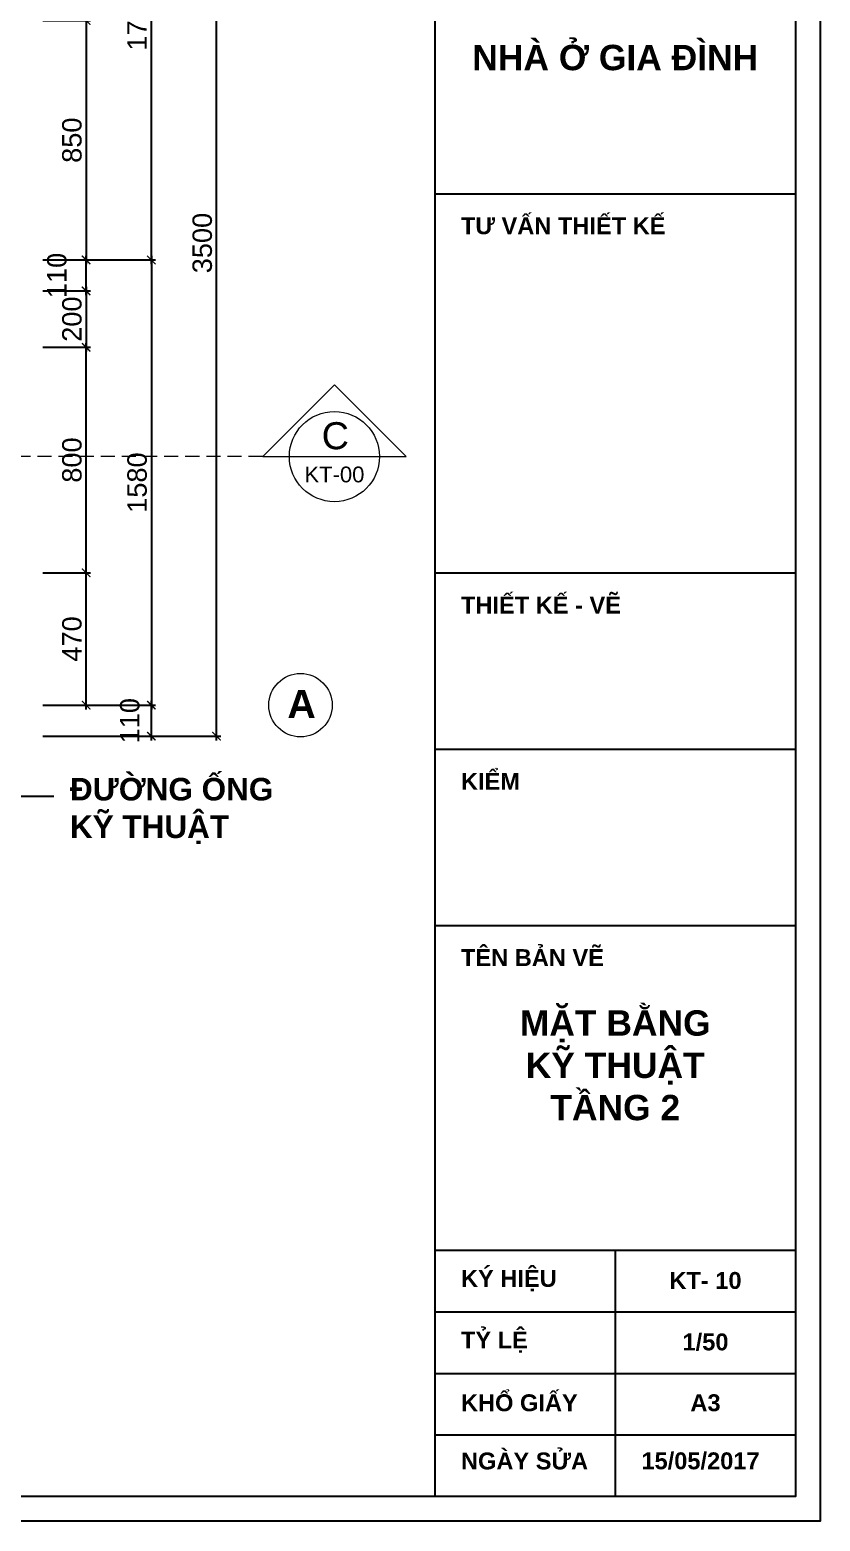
# Model space of a CAD drawing. Header units: millimetres. Extents: x 522695 to 636011, y 461124 to 505319.
# Drawn here: x 545337 to 548143, y 461124 to 466416 of the extents above; entities that cross this region are included whole.
import ezdxf
from ezdxf.enums import TextEntityAlignment as Align

# ---------------------------------------------------------------- set-up
doc = ezdxf.new("R2010")
doc.units = ezdxf.units.MM
doc.header["$LTSCALE"] = 500
doc.header["$MEASUREMENT"] = 0
doc.linetypes.add('DASHED2', pattern=[0.375, 0.25, -0.125])
doc.layers.get('0').update_dxf_attribs({"linetype": 'CONTINUOUS'})
doc.layers.get('DEFPOINTS').update_dxf_attribs({"color": 250, "linetype": 'CONTINUOUS'})
for name, color, linetype, lineweight in [('DH_KTHUOC', 8, 'CONTINUOUS', 5), ('DH_TEXT', 4, 'CONTINUOUS', 13), ('DH_THAY', 4, 'CONTINUOUS', 13)]:
    doc.layers.add(name, color=color, linetype=linetype, lineweight=lineweight)
doc.layers.add('IN', color=5, linetype='CONTINUOUS')
doc.styles.add('arial', font='arial.ttf')
doc.styles.add('DH_ARIAL_B', font='arialbd.ttf')
doc.styles.add('DH_KITHUOC', font='arial.ttf')
doc.dimstyles.new('DH_100s', dxfattribs={"dimtxt": 230, "dimasz": 100, "dimexe": 50, "dimexo": 0, "dimgap": 50, "dimtad": 1, "dimdec": 0, "dimzin": 0, "dimdsep": 46, "dimtxsty": 'DH_KITHUOC', "dimblk1": 'ARCHTICK', "dimblk2": 'ARCHTICK', "dimsah": 1, "dimcen": 90, "dimdle": 50, "dimclrd": 8, "dimclre": 8, "dimclrt": 4, "dimadec": 0, "dimazin": 0, "dimtfac": 100, "dimtdec": 0, "dimtofl": 0, "dimtmove": 2, "dimatfit": 3, "dimldrblk": 'ARCHTICK', "dimfxl": 1, "dimtolj": 2, "dimtzin": 0, "dimarcsym": 0})

# ---------------------------------------------------------------- blocks, each defined once
blk = doc.blocks.new('KHUNGTEN_A3')
at = {"color": 3}
blk.add_lwpolyline([(0, 14850), (21000, 14850), (21000, 0), (0, 0)], close=True, dxfattribs=at)
blk.add_lwpolyline([(379.8, 14704), (20854, 14704), (20854, 146), (379.8, 146)], close=True)
for points in [[(18720.5, 14704), (18720.5, 146)], [(18720.5, 7851), (20854, 7851)], [(18720.5, 5608.2), (20854, 5608.2)], [(18720.5, 4565.7), (20854, 4565.7)], [(18720.5, 3523.2), (20854, 3523.2)], [(18720.5, 1602.4), (20854, 1602.4)], [(19787.2, 1602.4), (19787.2, 146)], [(18720.5, 1238.3), (20854, 1238.3)], [(18720.5, 874.2), (20854, 874.2)], [(18720.5, 510.1), (20854, 510.1)]]:
    blk.add_lwpolyline(points)
at = {"layer": 'DH_TEXT', "style": 'DH_ARIAL_B'}
for s, insert, char_height, width, attachment_point in [('NHÀ Ở GIA ĐÌNH', (19787.2, 8655.6), 150, 1830.82, 5), ('TƯ VẤN THIẾT KẾ', (18874.4, 7660.9), 100, 1830.82, 4), ('THIẾT KẾ - VẼ', (18874.4, 5418.1), 100, 1830.82, 4), ('KIỂM', (18874.4, 4375.6), 100, 1830.82, 4), ('TÊN BẢN VẼ', (18874.4, 3333.1), 100, 1830.82, 4), ('KÝ HIỆU', (18874.4, 1422.8), 100, 788.512, 4), ('TỶ LỆ', (18874.4, 1058.7), 100, 788.512, 4), ('1/50', (20321.3, 1058.7), 100, 788.512, 5), ('KHỔ GIẤY', (18874.4, 699.7), 100, 788.512, 4), ('A3', (20321.3, 699.7), 100, 788.512, 5), ('NGÀY SỬA', (18874.4, 355.4), 100, 788.512, 4), ('15/05/2017', (19942.2, 355.4), 100, 788.512, 4)]:
    blk.add_mtext(s, dxfattribs=dict(at, insert=insert, char_height=char_height, width=width, attachment_point=attachment_point))
blk = doc.blocks.new('_ARCHTICK')
at = {"color": 0, "linetype": 'ByBlock', "const_width": 0.15}
blk.add_lwpolyline([(-0.5, -0.5), (0.5, 0.5)], dxfattribs=at)
blk = doc.blocks.new('*U210')
at = {"color": 8}
for points in [[(12616.7, 0), (12734.9, 0), (12416.7, 318.2), (12098.5, 0), (12216.7, 0)], [(12216.7, 0), (12616.7, 0)]]:
    blk.add_lwpolyline(points, dxfattribs=at)
at = {"color": 250, "linetype": 'DASHED2', "ltscale": 0.5}
blk.add_lwpolyline([(12098.5, 0), (-118.2, 0)], dxfattribs=at)
at = {"color": 8}
blk.add_circle((12416.7, 0), 200, dxfattribs=at)
at = {"style": 'arial'}
blk.add_text('C', height=120, dxfattribs=at).set_placement((12420.8, 92.7), align=Align.MIDDLE_CENTER)
for p in [(-318.2, -135.2), (12416.7, -135.2)]:
    blk.add_attdef('KH', text='', height=70, dxfattribs=at).set_placement(p, align=Align.BOTTOM_CENTER)
blk = doc.blocks.new('*D618')
at = {"layer": 'DEFPOINTS', "color": 0, "transparency": 16777216}
for p in [(545382.5, 464019.8), (545768.2, 464019.8), (545382.5, 463909.8)]:
    blk.add_point(p, dxfattribs=at)
at = {"layer": 'DH_KTHUOC', "color": 8, "lineweight": -2, "transparency": 16777216}
for p, q in [((545768.2, 463894.8), (545768.2, 464034.8)), ((545382.5, 464019.8), (545783.2, 464019.8)), ((545382.5, 463909.8), (545783.2, 463909.8))]:
    blk.add_line(p, q, dxfattribs=at)
at = {"layer": 'DH_KTHUOC', "color": 8, "lineweight": -2, "transparency": 16777216, "xscale": 30, "yscale": 30, "zscale": 30}
for p, rotation in [((545768.2, 464019.8), 90), ((545768.2, 463909.8), 270)]:
    blk.add_blockref('_ARCHTICK', p, dxfattribs=dict(at, rotation=rotation))
at = {"layer": 'DH_KTHUOC', "color": 4, "transparency": 16777216, "insert": (545691.8, 463964.8), "char_height": 69, "attachment_point": 5, "rotation": 90, "style": 'DH_KITHUOC'}
blk.add_mtext('\\A2;110', dxfattribs=at)
blk = doc.blocks.new('*D619')
at = {"layer": 'DEFPOINTS', "color": 0, "transparency": 16777216}
for p in [(545382.5, 464489.8), (545536.7, 464489.8), (545382.5, 464019.8)]:
    blk.add_point(p, dxfattribs=at)
at = {"layer": 'DH_KTHUOC', "color": 8, "lineweight": -2, "transparency": 16777216}
for p, q in [((545536.7, 464004.8), (545536.7, 464504.8)), ((545382.5, 464489.8), (545551.7, 464489.8)), ((545382.5, 464019.8), (545551.7, 464019.8))]:
    blk.add_line(p, q, dxfattribs=at)
at = {"layer": 'DH_KTHUOC', "color": 8, "lineweight": -2, "transparency": 16777216, "xscale": 30, "yscale": 30, "zscale": 30}
for p, rotation in [((545536.7, 464489.8), 90), ((545536.7, 464019.8), 270)]:
    blk.add_blockref('_ARCHTICK', p, dxfattribs=dict(at, rotation=rotation))
at = {"layer": 'DH_KTHUOC', "color": 4, "transparency": 16777216, "insert": (545486.5, 464254.8), "char_height": 69, "attachment_point": 5, "rotation": 90, "style": 'DH_KITHUOC'}
blk.add_mtext('\\A2;470', dxfattribs=at)
blk = doc.blocks.new('*D620')
at = {"layer": 'DEFPOINTS', "color": 0, "transparency": 16777216}
for p in [(545382.5, 465599.8), (545536.7, 465599.8), (545382.5, 465489.8)]:
    blk.add_point(p, dxfattribs=at)
at = {"layer": 'DH_KTHUOC', "color": 8, "lineweight": -2, "transparency": 16777216}
for p, q in [((545382.5, 465599.8), (545551.7, 465599.8)), ((545536.7, 465474.8), (545536.7, 465614.8)), ((545382.5, 465489.8), (545551.7, 465489.8))]:
    blk.add_line(p, q, dxfattribs=at)
at = {"layer": 'DH_KTHUOC', "color": 8, "lineweight": -2, "transparency": 16777216, "xscale": 30, "yscale": 30, "zscale": 30}
for p, rotation in [((545536.7, 465599.8), 90), ((545536.7, 465489.8), 270)]:
    blk.add_blockref('_ARCHTICK', p, dxfattribs=dict(at, rotation=rotation))
at = {"layer": 'DH_KTHUOC', "color": 4, "transparency": 16777216, "insert": (545433, 465544.8), "char_height": 69, "attachment_point": 5, "rotation": 90, "style": 'DH_KITHUOC'}
blk.add_mtext('\\A2;110', dxfattribs=at)
blk = doc.blocks.new('*D621')
at = {"layer": 'DEFPOINTS', "color": 0, "transparency": 16777216}
for p in [(545382.5, 467299.8), (545768.2, 467299.8), (545382.5, 465599.8)]:
    blk.add_point(p, dxfattribs=at)
at = {"layer": 'DH_KTHUOC', "color": 8, "lineweight": -2, "transparency": 16777216}
for p, q in [((545768.2, 465584.8), (545768.2, 467314.8)), ((545382.5, 467299.8), (545783.2, 467299.8)), ((545382.5, 465599.8), (545783.2, 465599.8))]:
    blk.add_line(p, q, dxfattribs=at)
at = {"layer": 'DH_KTHUOC', "color": 8, "lineweight": -2, "transparency": 16777216, "xscale": 30, "yscale": 30, "zscale": 30}
for p, rotation in [((545768.2, 467299.8), 90), ((545768.2, 465599.8), 270)]:
    blk.add_blockref('_ARCHTICK', p, dxfattribs=dict(at, rotation=rotation))
at = {"layer": 'DH_KTHUOC', "color": 4, "transparency": 16777216, "insert": (545717.9, 466449.8), "char_height": 69, "attachment_point": 5, "rotation": 90, "style": 'DH_KITHUOC'}
blk.add_mtext('\\A2;1700', dxfattribs=at)
blk = doc.blocks.new('*D624')
at = {"layer": 'DEFPOINTS', "color": 0, "transparency": 16777216}
for p in [(545382.5, 466449.8), (545382.5, 465599.8), (545536.7, 465599.8)]:
    blk.add_point(p, dxfattribs=at)
at = {"layer": 'DH_KTHUOC', "color": 8, "lineweight": -2, "transparency": 16777216}
for p, q in [((545536.7, 466464.8), (545536.7, 465584.8)), ((545382.5, 466449.8), (545551.7, 466449.8)), ((545382.5, 465599.8), (545551.7, 465599.8))]:
    blk.add_line(p, q, dxfattribs=at)
at = {"layer": 'DH_KTHUOC', "color": 8, "lineweight": -2, "transparency": 16777216, "xscale": 30, "yscale": 30, "zscale": 30}
for p, rotation in [((545536.7, 466449.8), 90), ((545536.7, 465599.8), 270)]:
    blk.add_blockref('_ARCHTICK', p, dxfattribs=dict(at, rotation=rotation))
at = {"layer": 'DH_KTHUOC', "color": 4, "transparency": 16777216, "insert": (545486.5, 466024.8), "char_height": 69, "attachment_point": 5, "rotation": 90, "style": 'DH_KITHUOC'}
blk.add_mtext('\\A2;850', dxfattribs=at)
blk = doc.blocks.new('*D625')
at = {"layer": 'DEFPOINTS', "color": 0, "transparency": 16777216}
for p in [(545382.5, 465599.8), (545382.5, 464019.8), (545768.2, 464019.8)]:
    blk.add_point(p, dxfattribs=at)
at = {"layer": 'DH_KTHUOC', "color": 8, "lineweight": -2, "transparency": 16777216}
for p, q in [((545382.5, 465599.8), (545783.2, 465599.8)), ((545768.2, 465614.8), (545768.2, 464004.8)), ((545382.5, 464019.8), (545783.2, 464019.8))]:
    blk.add_line(p, q, dxfattribs=at)
at = {"layer": 'DH_KTHUOC', "color": 8, "lineweight": -2, "transparency": 16777216, "xscale": 30, "yscale": 30, "zscale": 30}
for p, rotation in [((545768.2, 465599.8), 90), ((545768.2, 464019.8), 270)]:
    blk.add_blockref('_ARCHTICK', p, dxfattribs=dict(at, rotation=rotation))
at = {"layer": 'DH_KTHUOC', "color": 4, "transparency": 16777216, "insert": (545717.9, 464809.8), "char_height": 69, "attachment_point": 5, "rotation": 90, "style": 'DH_KITHUOC'}
blk.add_mtext('\\A2;1580', dxfattribs=at)
blk = doc.blocks.new('*D626')
at = {"layer": 'DEFPOINTS', "color": 0, "transparency": 16777216}
for p in [(545382.5, 467409.8), (545999.6, 467409.8), (545382.5, 463909.8)]:
    blk.add_point(p, dxfattribs=at)
at = {"layer": 'DH_KTHUOC', "color": 8, "lineweight": -2, "transparency": 16777216}
for p, q in [((545999.6, 463894.8), (545999.6, 467424.8)), ((545382.5, 467409.8), (546014.6, 467409.8)), ((545382.5, 463909.8), (546014.6, 463909.8))]:
    blk.add_line(p, q, dxfattribs=at)
at = {"layer": 'DH_KTHUOC', "color": 8, "lineweight": -2, "transparency": 16777216, "xscale": 30, "yscale": 30, "zscale": 30}
for p, rotation in [((545999.6, 467409.8), 90), ((545999.6, 463909.8), 270)]:
    blk.add_blockref('_ARCHTICK', p, dxfattribs=dict(at, rotation=rotation))
at = {"layer": 'DH_KTHUOC', "color": 4, "transparency": 16777216, "insert": (545949.3, 465659.8), "char_height": 69, "attachment_point": 5, "rotation": 90, "style": 'DH_KITHUOC'}
blk.add_mtext('\\A2;3500', dxfattribs=at)
blk = doc.blocks.new('*D662')
at = {"layer": 'DEFPOINTS', "color": 0, "transparency": 16777216}
for p in [(545382.5, 465289.8), (545536.7, 465289.8), (545382.5, 464489.8)]:
    blk.add_point(p, dxfattribs=at)
at = {"layer": 'DH_KTHUOC', "color": 8, "lineweight": -2, "transparency": 16777216}
for p, q in [((545536.7, 464474.8), (545536.7, 465304.8)), ((545382.5, 465289.8), (545551.7, 465289.8)), ((545382.5, 464489.8), (545551.7, 464489.8))]:
    blk.add_line(p, q, dxfattribs=at)
at = {"layer": 'DH_KTHUOC', "color": 8, "lineweight": -2, "transparency": 16777216, "xscale": 30, "yscale": 30, "zscale": 30}
for p, rotation in [((545536.7, 465289.8), 90), ((545536.7, 464489.8), 270)]:
    blk.add_blockref('_ARCHTICK', p, dxfattribs=dict(at, rotation=rotation))
at = {"layer": 'DH_KTHUOC', "color": 4, "transparency": 16777216, "insert": (545486.5, 464889.8), "char_height": 69, "attachment_point": 5, "rotation": 90, "style": 'DH_KITHUOC'}
blk.add_mtext('\\A2;800', dxfattribs=at)
blk = doc.blocks.new('*D663')
at = {"layer": 'DEFPOINTS', "color": 0, "transparency": 16777216}
for p in [(545382.5, 465489.8), (545382.5, 465289.8), (545536.7, 465289.8)]:
    blk.add_point(p, dxfattribs=at)
at = {"layer": 'DH_KTHUOC', "color": 8, "lineweight": -2, "transparency": 16777216}
for p, q in [((545382.5, 465489.8), (545551.7, 465489.8)), ((545536.7, 465504.8), (545536.7, 465274.8)), ((545382.5, 465289.8), (545551.7, 465289.8))]:
    blk.add_line(p, q, dxfattribs=at)
at = {"layer": 'DH_KTHUOC', "color": 8, "lineweight": -2, "transparency": 16777216, "xscale": 30, "yscale": 30, "zscale": 30}
for p, rotation in [((545536.7, 465489.8), 90), ((545536.7, 465289.8), 270)]:
    blk.add_blockref('_ARCHTICK', p, dxfattribs=dict(at, rotation=rotation))
at = {"layer": 'DH_KTHUOC', "color": 4, "transparency": 16777216, "insert": (545486.5, 465389.8), "char_height": 69, "attachment_point": 5, "rotation": 90, "style": 'DH_KITHUOC'}
blk.add_mtext('\\A2;200', dxfattribs=at)

msp = doc.modelspace()

# ---------------------------------------------------------------- linework, layer by layer
at = {"layer": 'DH_THAY'}
msp.add_circle((546297.8, 464019.8), 112.5, dxfattribs=at)
at = {"layer": 'IN'}
msp.add_lwpolyline([(535542.9, 470034.2), (548142.9, 470034.2), (548142.9, 461124.2), (535542.9, 461124.2)], close=True, dxfattribs=at)

# ---------------------------------------------------------------- block references
at = {"xscale": 0.6000000000058208, "yscale": 0.6000000000058208, "zscale": 0.6000000000058208}
msp.add_blockref('KHUNGTEN_A3', (535542.9, 461124.2), dxfattribs=at)
at = {"layer": 'DH_THAY'}
ref = msp.add_blockref('*U210', (536484.8, 464902), dxfattribs=dict(at, xscale=0.8, yscale=0.8, zscale=0.8))
ref.add_attrib('KH', 'KT-00', dxfattribs={"layer": '0', "height": 56, "style": 'arial'}).set_placement((546418.2, 464793.9), align=Align.BOTTOM_CENTER)

# ---------------------------------------------------------------- texts
at = {"layer": 'DH_TEXT', "style": 'DH_ARIAL_B'}
msp.add_text('A', height=100, dxfattribs=at).set_placement((546251.2, 463974.2))
for s, insert, char_height, width, attachment_point in [('ĐƯỜNG ỐNG \\PKỸ THUẬT', (545479.3, 463761.8), 80, 1015.896, 1), ('MẶT BẰNG\\PKỸ THUẬT \\PTẦNG 2', (547415.2, 462741.4), 90, 1098.492, 5), ('KT- 10', (547735.7, 461977.9), 60, 473.107, 5)]:
    msp.add_mtext(s, dxfattribs=dict(at, insert=insert, char_height=char_height, width=width, attachment_point=attachment_point))

# ---------------------------------------------------------------- dimensions: what is measured, and where the dimension line sits
at = {"layer": 'DH_KTHUOC'}
for base, p1, p2, picture, middle in [((545999.6, 467409.8), (545382.5, 463909.8), (545382.5, 467409.8), '*D626', (545949.3, 465659.8)), ((545768.2, 467299.8), (545382.5, 465599.8), (545382.5, 467299.8), '*D621', (545717.9, 466449.8)), ((545536.7, 465599.8), (545382.5, 466449.8), (545382.5, 465599.8), '*D624', (545486.5, 466024.8)), ((545768.2, 464019.8), (545382.5, 465599.8), (545382.5, 464019.8), '*D625', (545717.9, 464809.8)), ((545536.7, 465289.8), (545382.5, 465489.8), (545382.5, 465289.8), '*D663', (545486.5, 465389.8)), ((545536.7, 465289.8), (545382.5, 464489.8), (545382.5, 465289.8), '*D662', (545486.5, 464889.8)), ((545536.7, 464489.8), (545382.5, 464019.8), (545382.5, 464489.8), '*D619', (545486.5, 464254.8))]:
    dim = msp.add_linear_dim(base=base, p1=p1, p2=p2, angle=90, dimstyle='DH_100s', override={"dimscale": 0.3, "dimarcsym": 2}, dxfattribs=at)
    dim.commit()
    dim.dimension.update_dxf_attribs({"geometry": picture, "text_midpoint": middle})
for base, p1, p2, picture, middle in [((545536.7, 465599.8), (545382.5, 465489.8), (545382.5, 465599.8), '*D620', (545433, 465544.8)), ((545768.2, 464019.8), (545382.5, 463909.8), (545382.5, 464019.8), '*D618', (545691.8, 463964.8))]:
    dim = msp.add_linear_dim(base=base, p1=p1, p2=p2, angle=90, dimstyle='DH_100s', override={"dimscale": 0.3, "dimarcsym": 2}, dxfattribs=at)
    dim.commit()
    dim.dimension.update_dxf_attribs({"geometry": picture, "text_midpoint": middle, "dimtype": 128})

# ---------------------------------------------------------------- leaders
msp.add_leader([(544414, 464208.5), (544923.7, 463696.8), (545422, 463696.8)], dimstyle='DH_100s', override={"dimscale": 0.3, "dimldrblk": 'DOT', "dimarcsym": 2}, dxfattribs=at)

doc.saveas('drawing.dxf')
